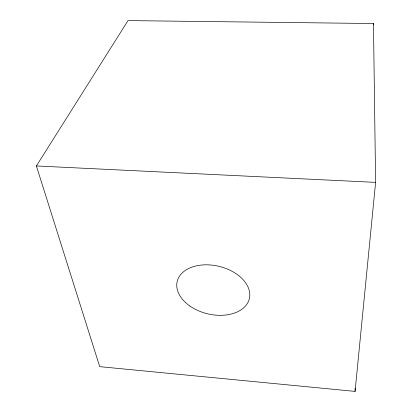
<?xml version="1.0" encoding="UTF-8"?>
<svg xmlns="http://www.w3.org/2000/svg" width="412" height="412" viewBox="0 0 412 412"><rect width="100%" height="100%" fill="white"/><g stroke="black" fill="none" stroke-linecap="round" stroke-linejoin="round"><path stroke-width="0.62" d="M355.067 391.4L375.61 182.377L373.468 23.525L128.014 20.6L36.39 165.959L99.719 366.654L355.067 391.4L355.123 388.192M373.365 24.808L373.468 23.525M36.39 165.959L375.61 182.377M189.947 306.075A37.095 24.416 13.4 0 0 249.281 298.994A37.095 24.416 13.4 0 0 200.608 265.143A37.095 24.416 13.4 0 0 189.947 306.075"/></g></svg>
